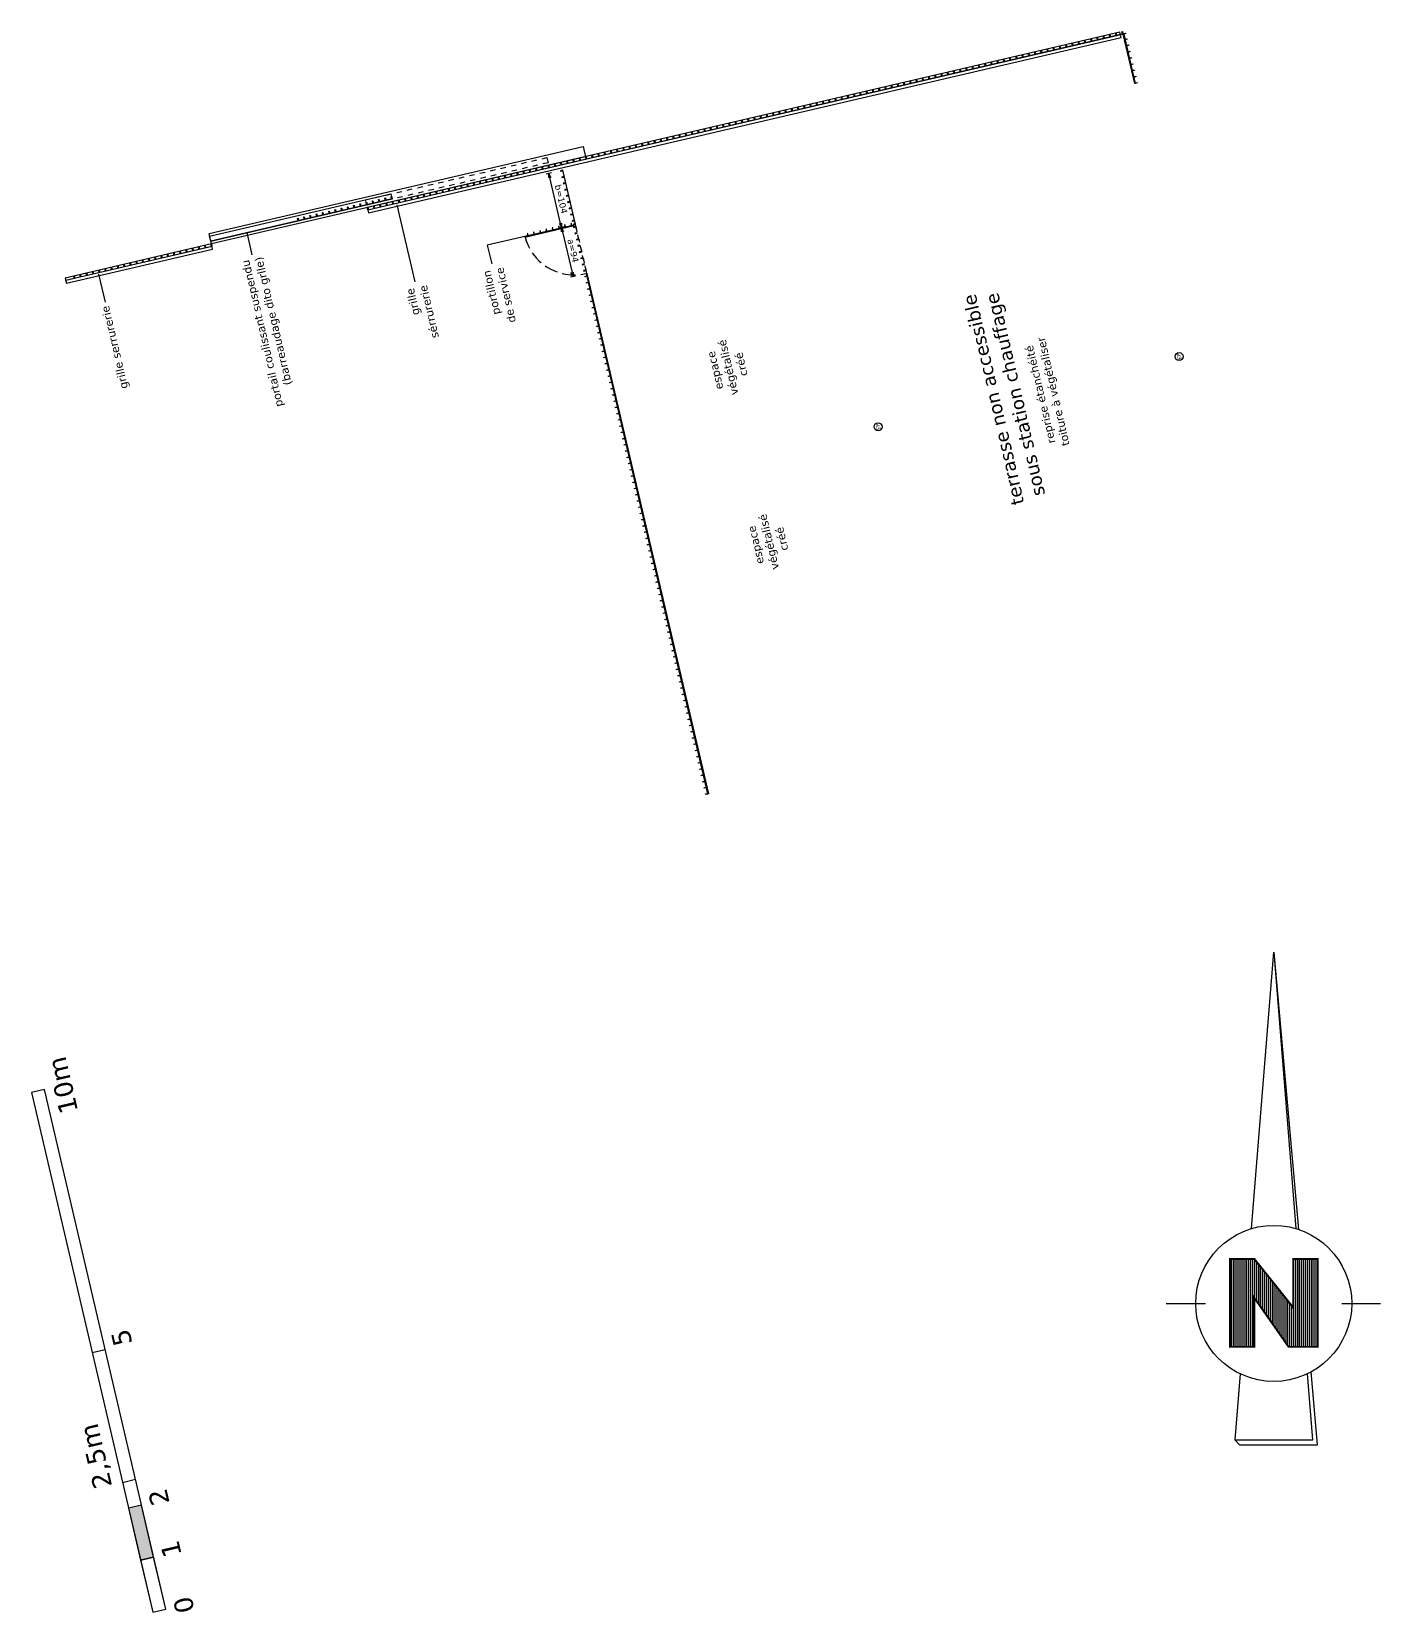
# Model space of a CAD drawing. Header units: metres. Extents: x 595957 to 596103, y 139647 to 139785.
# Drawn here: x 596038.2 to 596063.48, y 139755.85 to 139785.47 of the extents above; entities that cross this region are included whole.
import ezdxf

# ---------------------------------------------------------------- set-up
doc = ezdxf.new("R2010")
doc.units = ezdxf.units.M
doc.header["$MEASUREMENT"] = 0
doc.header["$PDMODE"] = 3
doc.header["$PDSIZE"] = 0.1
doc.linetypes.add('01', pattern=[0.15, 0.1, -0.05])
doc.linetypes.add('03', pattern=[0.7, 0.5, -0.2])
for name, color, linetype in [('01-MEN-VU-0.13', 163, 'Continuous'), ('01-SANITAIRE-0.15', 44, 'Continuous'), ('06-COT-50&100-0.20', 2, 'Continuous'), ('06-SYMB-DIVERS-0.20', 20, 'Continuous'), ('06-TXT-DETAILS-DIVERS-02.20', 2, 'Continuous'), ('06-TXT-DIVERS-0.20', 70, 'Continuous'), ('08-VU-0.08', 56, 'Continuous')]:
    doc.layers.add(name, color=color, linetype=linetype)
doc.styles.add('COT', font='verdana.ttf')
doc.styles.add('locaux 100', font='verdana.ttf', dxfattribs={"height": 0.22})
doc.styles.add('locaux 20', font='verdana.ttf', dxfattribs={"height": 0.07})
doc.styles.add('locaux 200', font='verdana.ttf', dxfattribs={"height": 0.35})
doc.dimstyles.new('COT50', dxfattribs={"dimtxt": 0.12, "dimasz": 0.08, "dimexe": 0.05, "dimexo": 0, "dimgap": 0.05, "dimtad": 1, "dimdec": 0, "dimlfac": 100, "dimzin": 0, "dimdsep": 46, "dimtxsty": 'COT', "dimblk": 'OPEN30', "dimcen": 0.04, "dimdle": 0.05, "dimclrd": 256, "dimclre": 256, "dimclrt": 6, "dimadec": 0, "dimazin": 0, "dimtm": 1e-09, "dimtfac": 1, "dimtdec": 0, "dimtmove": 1, "dimatfit": 0, "dimldrblk": 'OPEN30', "dimfxl": 0.05, "dimfxlon": 1, "dimtolj": 1, "dimtzin": 0, "dimlwd": -1, "dimlwe": -1, "dimarcsym": 0})

# ---------------------------------------------------------------- blocks, each defined once
blk = doc.blocks.new('Nord1')
at = {"color": 0, "linetype": 'Continuous'}
for p, q in [((0, 0), (0.1543, -1.731)), ((-0.6728, -2.1941), (-0.4265, -2.1933)), ((0.4265, -2.1933), (0.6665, -2.1941)), ((0.2742, -3.0767), (0.2336, -2.6211)), ((-0.2437, -3.0463), (-0.2132, -3.0767)), ((-0.2132, -3.0767), (0.2742, -3.0767))]:
    blk.add_line(p, q, dxfattribs=at)
for points in [[(-0.138, -1.7258), (0, 0), (0.1381, -1.7259)], [(-0.2665, -1.9164), (-0.2665, -2.4647)], [(-0.2543, -1.9164), (-0.2543, -2.4647)], [(-0.2421, -1.9164), (-0.2421, -2.4647)], [(-0.2299, -1.9164), (-0.2299, -2.4647)], [(-0.2177, -1.9164), (-0.2177, -2.4647)], [(-0.2056, -1.9164), (-0.2056, -2.4647)], [(-0.1934, -1.9164), (-0.1934, -2.4647)], [(-0.1812, -1.9164), (-0.1812, -2.4647)], [(-0.169, -1.9164), (-0.169, -2.4647)], [(-0.1568, -1.9164), (-0.1568, -2.4647)], [(-0.1446, -1.9164), (-0.1446, -2.4647)], [(-0.1325, -1.9164), (-0.1325, -2.4647)], [(-0.1203, -1.9164), (-0.1203, -2.1601)], [(-0.1081, -1.9316), (-0.1081, -2.1775)], [(-0.0959, -1.9469), (-0.0959, -2.1949)], [(-0.0837, -1.9621), (-0.0837, -2.2123)], [(0.1356, -1.9164), (0.1356, -2.4647)], [(0.1478, -1.9164), (0.1478, -2.4647)], [(0.16, -1.9164), (0.16, -2.4647)], [(0.1722, -1.9164), (0.1722, -2.4647)], [(0.1844, -1.9164), (0.1844, -2.4647)], [(0.1965, -1.9164), (0.1965, -2.4647)], [(0.2087, -1.9164), (0.2087, -2.4647)], [(0.2209, -1.9164), (0.2209, -2.4647)], [(0.2331, -1.9164), (0.2331, -2.4647)], [(0.2453, -1.9164), (0.2453, -2.4647)], [(0.2575, -1.9164), (0.2575, -2.4647)], [(0.2697, -1.9164), (0.2697, -2.4647)], [(-0.0715, -1.9773), (-0.0715, -2.2297)], [(-0.0593, -1.9926), (-0.0593, -2.2471)], [(-0.0472, -2.0078), (-0.0472, -2.2637)], [(-0.035, -2.023), (-0.035, -2.282)], [(-0.0228, -2.0383), (-0.0228, -2.3002)], [(-0.0106, -2.0535), (-0.0106, -2.3168)], [(0.0016, -2.0687), (0.0016, -2.3342)], [(-0.1203, -2.1601), (-0.1203, -2.4647)], [(0.0138, -2.084), (0.0138, -2.3516)], [(0.026, -2.0992), (0.026, -2.369)], [(0.0381, -2.1144), (0.0381, -2.3864)], [(0.0503, -2.1296), (0.0503, -2.4038)], [(0.0625, -2.1449), (0.0625, -2.4212)], [(0.0747, -2.1601), (0.0747, -2.4386)], [(0.0869, -2.1753), (0.0869, -2.456)], [(0.0991, -2.1906), (0.0991, -2.4647)], [(0.1112, -2.2058), (0.1112, -2.4647)], [(0.1234, -2.221), (0.1234, -2.4647)], [(-0.2106, -2.6329), (-0.2437, -3.0463), (0.2437, -3.0463), (0.2109, -2.6328)]]:
    blk.add_lwpolyline(points, dxfattribs=at)
at = {"color": 0, "linetype": 'Continuous', "const_width": 0.0122}
blk.add_lwpolyline([(-0.1203, -2.4647), (-0.1203, -2.1601), (0.093, -2.4647), (0.2757, -2.4647), (0.2757, -1.9164), (0.1234, -1.9164), (0.1234, -2.221), (-0.1203, -1.9164), (-0.2726, -1.9164), (-0.2726, -2.4647), (-0.1203, -2.4647)], close=True, dxfattribs=at)
at = {"color": 0, "linetype": 'Continuous'}
blk.add_circle((0, -2.1933), 0.4874, dxfattribs=at)
blk = doc.blocks.new('A$C0180712C')
at = {"layer": '08-VU-0.08'}
for points in [[(0, 0), (0, -0.01), (-0.04, -0.01), (-0.04, 0)], [(0, -0.12), (0, -0.13), (-0.04, -0.13), (-0.04, -0.12)], [(0, -0.24), (0, -0.25), (-0.04, -0.25), (-0.04, -0.24)], [(0, -0.36), (0, -0.37), (-0.04, -0.37), (-0.04, -0.36)], [(0, -0.48), (0, -0.49), (-0.04, -0.49), (-0.04, -0.48)], [(0, -0.6), (0, -0.61), (-0.04, -0.61), (-0.04, -0.6)], [(0, -0.72), (0, -0.73), (-0.04, -0.73), (-0.04, -0.72)], [(0, -0.84), (0, -0.85), (-0.04, -0.85), (-0.04, -0.84)], [(0, -0.96), (0, -0.97), (-0.04, -0.97), (-0.04, -0.96)], [(0, -1.08), (0, -1.09), (-0.04, -1.09), (-0.04, -1.08)], [(0, -1.2), (0, -1.21), (-0.04, -1.21), (-0.04, -1.2)], [(0, -1.32), (0, -1.33), (-0.04, -1.33), (-0.04, -1.32)], [(0, -1.44), (0, -1.45), (-0.04, -1.45), (-0.04, -1.44)], [(0, -1.56), (0, -1.57), (-0.04, -1.57), (-0.04, -1.56)], [(0, -1.68), (0, -1.69), (-0.04, -1.69), (-0.04, -1.68)], [(0, -1.8), (0, -1.81), (-0.04, -1.81), (-0.04, -1.8)], [(0, -1.92), (0, -1.93), (-0.04, -1.93), (-0.04, -1.92)], [(0, -2.04), (0, -2.05), (-0.04, -2.05), (-0.04, -2.04)], [(0, -2.16), (0, -2.17), (-0.04, -2.17), (-0.04, -2.16)], [(0, -2.28), (0, -2.29), (-0.04, -2.29), (-0.04, -2.28)], [(0, -2.4), (0, -2.41), (-0.04, -2.41), (-0.04, -2.4)], [(0, -2.52), (0, -2.53), (-0.04, -2.53), (-0.04, -2.52)], [(0, -2.64), (0, -2.65), (-0.04, -2.65), (-0.04, -2.64)], [(0, -2.76), (0, -2.77), (-0.04, -2.77), (-0.04, -2.76)], [(0, -2.88), (0, -2.89), (-0.04, -2.89), (-0.04, -2.88)], [(0, -3), (0, -3.01), (-0.04, -3.01), (-0.04, -3)], [(0, -3.12), (0, -3.13), (-0.04, -3.13), (-0.04, -3.12)], [(0, -3.24), (0, -3.25), (-0.04, -3.25), (-0.04, -3.24)], [(0, -3.36), (0, -3.37), (-0.04, -3.37), (-0.04, -3.36)], [(0, -3.48), (0, -3.49), (-0.04, -3.49), (-0.04, -3.48)], [(0, -3.6), (0, -3.61), (-0.04, -3.61), (-0.04, -3.6)], [(0, -3.72), (0, -3.73), (-0.04, -3.73), (-0.04, -3.72)], [(0, -3.84), (0, -3.85), (-0.04, -3.85), (-0.04, -3.84)], [(0, -3.96), (0, -3.97), (-0.04, -3.97), (-0.04, -3.96)], [(0, -4.08), (0, -4.09), (-0.04, -4.09), (-0.04, -4.08)], [(0, -4.2), (0, -4.21), (-0.04, -4.21), (-0.04, -4.2)], [(0, -4.32), (0, -4.33), (-0.04, -4.33), (-0.04, -4.32)], [(0, -4.44), (0, -4.45), (-0.04, -4.45), (-0.04, -4.44)], [(0, -4.56), (0, -4.57), (-0.04, -4.57), (-0.04, -4.56)], [(0, -4.68), (0, -4.69), (-0.04, -4.69), (-0.04, -4.68)], [(0, -4.8), (0, -4.81), (-0.04, -4.81), (-0.04, -4.8)], [(0, -4.92), (0, -4.93), (-0.04, -4.93), (-0.04, -4.92)], [(0, -5.04), (0, -5.05), (-0.04, -5.05), (-0.04, -5.04)], [(0, -5.16), (0, -5.17), (-0.04, -5.17), (-0.04, -5.16)], [(0, -5.28), (0, -5.29), (-0.04, -5.29), (-0.04, -5.28)], [(0, -5.4), (0, -5.41), (-0.04, -5.41), (-0.04, -5.4)], [(0, -5.52), (0, -5.53), (-0.04, -5.53), (-0.04, -5.52)], [(0, -5.64), (0, -5.65), (-0.04, -5.65), (-0.04, -5.64)], [(0, -5.76), (0, -5.77), (-0.04, -5.77), (-0.04, -5.76)], [(0, -5.88), (0, -5.89), (-0.04, -5.89), (-0.04, -5.88)], [(0, -6), (0, -6.01), (-0.04, -6.01), (-0.04, -6)], [(0, -6.12), (0, -6.13), (-0.04, -6.13), (-0.04, -6.12)], [(0, -6.24), (0, -6.25), (-0.04, -6.25), (-0.04, -6.24)], [(0, -6.36), (0, -6.37), (-0.04, -6.37), (-0.04, -6.36)], [(0, -6.48), (0, -6.49), (-0.04, -6.49), (-0.04, -6.48)], [(0, -6.6), (0, -6.61), (-0.04, -6.61), (-0.04, -6.6)], [(0, -6.72), (0, -6.73), (-0.04, -6.73), (-0.04, -6.72)], [(0, -6.84), (0, -6.85), (-0.04, -6.85), (-0.04, -6.84)], [(0, -6.96), (0, -6.97), (-0.04, -6.97), (-0.04, -6.96)], [(0, -7.08), (0, -7.09), (-0.04, -7.09), (-0.04, -7.08)], [(0, -7.2), (0, -7.21), (-0.04, -7.21), (-0.04, -7.2)], [(0, -7.32), (0, -7.33), (-0.04, -7.33), (-0.04, -7.32)], [(0, -7.44), (0, -7.45), (-0.04, -7.45), (-0.04, -7.44)], [(0, -7.56), (0, -7.57), (-0.04, -7.57), (-0.04, -7.56)], [(0, -7.68), (0, -7.69), (-0.04, -7.69), (-0.04, -7.68)], [(0, -7.8), (0, -7.81), (-0.04, -7.81), (-0.04, -7.8)], [(0, -7.92), (0, -7.93), (-0.04, -7.93), (-0.04, -7.92)], [(0, -8.04), (0, -8.05), (-0.04, -8.05), (-0.04, -8.04)], [(0, -8.16), (0, -8.17), (-0.04, -8.17), (-0.04, -8.16)], [(0, -8.28), (0, -8.29), (-0.04, -8.29), (-0.04, -8.28)], [(0, -8.4), (0, -8.41), (-0.04, -8.41), (-0.04, -8.4)], [(0, -8.52), (0, -8.53), (-0.04, -8.53), (-0.04, -8.52)], [(0, -8.64), (0, -8.65), (-0.04, -8.65), (-0.04, -8.64)], [(0, -8.76), (0, -8.77), (-0.04, -8.77), (-0.04, -8.76)], [(0, -8.88), (0, -8.89), (-0.04, -8.89), (-0.04, -8.88)], [(0, -9), (0, -9.01), (-0.04, -9.01), (-0.04, -9)], [(0, -9.12), (0, -9.13), (-0.04, -9.13), (-0.04, -9.12)], [(0, -9.24), (0, -9.25), (-0.04, -9.25), (-0.04, -9.24)], [(0, -9.36), (0, -9.37), (-0.04, -9.37), (-0.04, -9.36)], [(0, -9.48), (0, -9.49), (-0.04, -9.49), (-0.04, -9.48)], [(0, -9.6), (0, -9.61), (-0.04, -9.61), (-0.04, -9.6)], [(0, -9.72), (0, -9.73), (-0.04, -9.73), (-0.04, -9.72)], [(0, -9.84), (0, -9.85), (-0.04, -9.85), (-0.04, -9.84)], [(0, -9.96), (0, -9.97), (-0.04, -9.97), (-0.04, -9.96)]]:
    blk.add_lwpolyline(points, close=True, dxfattribs=at)
blk = doc.blocks.new('A$C3B5A62D3')
for points in [[(-0.028, 0.022), (-0.028, 0.967), (-0.038, 0.967), (-0.038, 0.022)], [(-0.028, 0.912), (-0.028, 0.902), (0.013, 0.902), (0.013, 0.912)], [(-0.028, 0.792), (-0.028, 0.782), (0.013, 0.782), (0.013, 0.792)], [(-0.028, 0.672), (-0.028, 0.662), (0.013, 0.662), (0.013, 0.672)], [(-0.028, 0.552), (-0.028, 0.542), (0.013, 0.542), (0.013, 0.552)], [(-0.028, 0.432), (-0.028, 0.422), (0.013, 0.422), (0.013, 0.432)], [(-0.028, 0.312), (-0.028, 0.302), (0.013, 0.302), (0.013, 0.312)], [(-0.028, 0.192), (-0.028, 0.182), (0.013, 0.182), (0.013, 0.192)], [(-0.028, 0.072), (-0.028, 0.062), (0.013, 0.062), (0.013, 0.072)]]:
    blk.add_lwpolyline(points, close=True)
at = {"linetype": '01', "ltscale": 0.25}
for points in [[(-0.02, 0), (-0.965, 0), (-0.965, -0.01), (-0.02, -0.01)], [(-0.91, 0), (-0.9, 0), (-0.9, 0.04), (-0.91, 0.04)], [(-0.79, 0), (-0.78, 0), (-0.78, 0.04), (-0.79, 0.04)], [(-0.67, 0), (-0.66, 0), (-0.66, 0.04), (-0.67, 0.04)], [(-0.55, 0), (-0.54, 0), (-0.54, 0.04), (-0.55, 0.04)], [(-0.43, 0), (-0.42, 0), (-0.42, 0.04), (-0.43, 0.04)], [(-0.31, 0), (-0.3, 0), (-0.3, 0.04), (-0.31, 0.04)], [(-0.19, 0), (-0.18, 0), (-0.18, 0.04), (-0.19, 0.04)], [(-0.07, 0), (-0.06, 0), (-0.06, 0.04), (-0.07, 0.04)]]:
    blk.add_lwpolyline(points, close=True, dxfattribs=at)
blk.add_circle((-0.012, 0.015), 0.005)
at = {"linetype": '03', "ltscale": 0.5}
blk.add_arc((-0.012, 0.015), 0.952, 90, 180, dxfattribs=at)
blk = doc.blocks.new('_Open30')
at = {"color": 0, "linetype": 'ByBlock', "lineweight": -2}
for p, q in [((-1, 0.27), (0, 0)), ((0, 0), (-1, -0.27)), ((0, 0), (-1, 0))]:
    blk.add_line(p, q, dxfattribs=at)
blk = doc.blocks.new('*D171')
at = {"layer": '06-COT-50&100-0.20', "transparency": 16777216}
for p, q in [((596048.178, 139781.815), (596048.081, 139781.792)), ((596048.147, 139781.726), (596048.326, 139780.961)), ((596048.392, 139780.895), (596048.295, 139780.872))]:
    blk.add_line(p, q, dxfattribs=at)
at = {"layer": 'Defpoints', "color": 0, "transparency": 16777216}
for p in [(596048.392, 139781.865), (596048.344, 139780.883), (596048.607, 139780.945)]:
    blk.add_point(p, dxfattribs=at)
at = {"layer": '06-COT-50&100-0.20', "transparency": 16777216, "xscale": 0.08, "yscale": 0.08, "zscale": 0.08}
for p, rotation in [((596048.129, 139781.804), 103.1212703798635), ((596048.344, 139780.883), 283.1212703798636)]:
    blk.add_blockref('_Open30', p, dxfattribs=dict(at, rotation=rotation))
at = {"layer": '06-COT-50&100-0.20', "color": 6, "transparency": 16777216, "insert": (596048.346, 139781.369), "char_height": 0.12, "attachment_point": 5, "rotation": 283.1213, "style": 'COT'}
blk.add_mtext('\\A1;a=94', dxfattribs=at)
blk = doc.blocks.new('*D170')
at = {"layer": '06-COT-50&100-0.20', "transparency": 16777216}
for p, q in [((596047.942, 139782.828), (596047.844, 139782.805)), ((596048.111, 139781.882), (596047.911, 139782.739)), ((596048.178, 139781.815), (596048.081, 139781.792))]:
    blk.add_line(p, q, dxfattribs=at)
at = {"layer": 'Defpoints', "color": 0, "transparency": 16777216}
for p in [(596047.893, 139782.816), (596048.108, 139782.866), (596048.392, 139781.865)]:
    blk.add_point(p, dxfattribs=at)
at = {"layer": '06-COT-50&100-0.20', "transparency": 16777216, "xscale": 0.08, "yscale": 0.08, "zscale": 0.08}
for p, rotation in [((596047.893, 139782.816), 103.1212703798635), ((596048.129, 139781.804), 283.1212703798636)]:
    blk.add_blockref('_Open30', p, dxfattribs=dict(at, rotation=rotation))
at = {"layer": '06-COT-50&100-0.20', "color": 6, "transparency": 16777216, "insert": (596048.122, 139782.336), "char_height": 0.12, "attachment_point": 5, "rotation": 283.1213, "style": 'COT'}
blk.add_mtext('\\A1;b=104', dxfattribs=at)

msp = doc.modelspace()

# ---------------------------------------------------------------- hatches: boundary and pattern name
at = {"layer": '06-TXT-DIVERS-0.20'}
h = msp.add_hatch(color=256, dxfattribs=at)
h.dxf.hatch_style = 1
h.paths.add_polyline_path([(596040.485, 139756.886), (596040.258, 139757.86), (596040.014, 139757.803), (596040.241, 139756.829)])

# ---------------------------------------------------------------- linework, layer by layer
at = {"layer": '01-MEN-VU-0.13'}
for points in [[(596044.512, 139782.079), (596058.618, 139785.367), (596058.595, 139785.464), (596044.49, 139782.176)], [(596058.665, 139785.429), (596044.501, 139782.127), (596044.499, 139782.137), (596058.663, 139785.439)], [(596057.696, 139785.255), (596057.706, 139785.257), (596057.715, 139785.218), (596057.705, 139785.216)], [(596057.813, 139785.282), (596057.823, 139785.284), (596057.832, 139785.245), (596057.822, 139785.243)], [(596057.93, 139785.309), (596057.94, 139785.311), (596057.949, 139785.272), (596057.939, 139785.27)], [(596058.047, 139785.336), (596058.057, 139785.339), (596058.066, 139785.3), (596058.056, 139785.297)], [(596058.164, 139785.364), (596058.174, 139785.366), (596058.183, 139785.327), (596058.173, 139785.325)], [(596058.281, 139785.391), (596058.29, 139785.393), (596058.299, 139785.354), (596058.29, 139785.352)], [(596058.398, 139785.418), (596058.407, 139785.42), (596058.416, 139785.381), (596058.407, 139785.379)], [(596058.514, 139785.445), (596058.524, 139785.448), (596058.533, 139785.409), (596058.523, 139785.406)], [(596058.631, 139785.472), (596058.641, 139785.475), (596058.65, 139785.436), (596058.64, 139785.434)], [(596058.655, 139785.427), (596058.665, 139785.429), (596058.881, 139784.504), (596058.871, 139784.502)], [(596058.702, 139785.448), (596058.704, 139785.438), (596058.665, 139785.429), (596058.663, 139785.439)], [(596058.727, 139785.341), (596058.729, 139785.331), (596058.69, 139785.322), (596058.688, 139785.332)], [(596056.411, 139784.955), (596056.42, 139784.957), (596056.43, 139784.918), (596056.42, 139784.916)], [(596056.528, 139784.982), (596056.537, 139784.984), (596056.546, 139784.945), (596056.537, 139784.943)], [(596056.645, 139785.009), (596056.654, 139785.012), (596056.663, 139784.973), (596056.654, 139784.97)], [(596056.761, 139785.037), (596056.771, 139785.039), (596056.78, 139785), (596056.77, 139784.998)], [(596056.878, 139785.064), (596056.888, 139785.066), (596056.897, 139785.027), (596056.887, 139785.025)], [(596056.995, 139785.091), (596057.005, 139785.093), (596057.014, 139785.054), (596057.004, 139785.052)], [(596057.112, 139785.118), (596057.122, 139785.121), (596057.131, 139785.082), (596057.121, 139785.079)], [(596057.229, 139785.146), (596057.239, 139785.148), (596057.248, 139785.109), (596057.238, 139785.107)], [(596057.346, 139785.173), (596057.355, 139785.175), (596057.365, 139785.136), (596057.355, 139785.134)], [(596057.463, 139785.2), (596057.472, 139785.202), (596057.481, 139785.163), (596057.472, 139785.161)], [(596057.579, 139785.227), (596057.589, 139785.23), (596057.598, 139785.191), (596057.589, 139785.188)], [(596058.754, 139785.224), (596058.756, 139785.214), (596058.717, 139785.205), (596058.715, 139785.215)], [(596058.781, 139785.107), (596058.783, 139785.097), (596058.744, 139785.088), (596058.742, 139785.098)], [(596058.808, 139784.99), (596058.811, 139784.98), (596058.772, 139784.971), (596058.769, 139784.981)], [(596055.125, 139784.655), (596055.135, 139784.657), (596055.144, 139784.619), (596055.134, 139784.616)], [(596055.242, 139784.682), (596055.252, 139784.685), (596055.261, 139784.646), (596055.251, 139784.644)], [(596055.359, 139784.71), (596055.369, 139784.712), (596055.378, 139784.673), (596055.368, 139784.671)], [(596055.476, 139784.737), (596055.486, 139784.739), (596055.495, 139784.7), (596055.485, 139784.698)], [(596055.593, 139784.764), (596055.602, 139784.766), (596055.611, 139784.727), (596055.602, 139784.725)], [(596055.709, 139784.791), (596055.719, 139784.794), (596055.728, 139784.755), (596055.719, 139784.752)], [(596055.826, 139784.819), (596055.836, 139784.821), (596055.845, 139784.782), (596055.835, 139784.78)], [(596055.943, 139784.846), (596055.953, 139784.848), (596055.962, 139784.809), (596055.952, 139784.807)], [(596056.06, 139784.873), (596056.07, 139784.875), (596056.079, 139784.836), (596056.069, 139784.834)], [(596056.177, 139784.9), (596056.187, 139784.903), (596056.196, 139784.864), (596056.186, 139784.861)], [(596056.294, 139784.928), (596056.304, 139784.93), (596056.313, 139784.891), (596056.303, 139784.889)], [(596058.836, 139784.873), (596058.838, 139784.864), (596058.799, 139784.854), (596058.797, 139784.864)], [(596058.863, 139784.756), (596058.865, 139784.747), (596058.826, 139784.738), (596058.824, 139784.747)], [(596053.956, 139784.383), (596053.966, 139784.385), (596053.975, 139784.346), (596053.966, 139784.344)], [(596054.073, 139784.41), (596054.083, 139784.412), (596054.092, 139784.373), (596054.082, 139784.371)], [(596054.19, 139784.437), (596054.2, 139784.44), (596054.209, 139784.401), (596054.199, 139784.398)], [(596054.307, 139784.465), (596054.317, 139784.467), (596054.326, 139784.428), (596054.316, 139784.426)], [(596054.424, 139784.492), (596054.434, 139784.494), (596054.443, 139784.455), (596054.433, 139784.453)], [(596054.541, 139784.519), (596054.551, 139784.521), (596054.56, 139784.482), (596054.55, 139784.48)], [(596054.658, 139784.546), (596054.667, 139784.549), (596054.677, 139784.51), (596054.667, 139784.507)], [(596054.775, 139784.573), (596054.784, 139784.576), (596054.793, 139784.537), (596054.784, 139784.535)], [(596054.891, 139784.601), (596054.901, 139784.603), (596054.91, 139784.564), (596054.901, 139784.562)], [(596055.008, 139784.628), (596055.018, 139784.63), (596055.027, 139784.591), (596055.017, 139784.589)], [(596058.89, 139784.64), (596058.892, 139784.63), (596058.853, 139784.621), (596058.851, 139784.63)], [(596058.917, 139784.523), (596058.92, 139784.513), (596058.881, 139784.504), (596058.878, 139784.514)], [(596052.671, 139784.083), (596052.681, 139784.085), (596052.69, 139784.046), (596052.68, 139784.044)], [(596052.788, 139784.11), (596052.797, 139784.113), (596052.807, 139784.074), (596052.797, 139784.071)], [(596052.905, 139784.138), (596052.914, 139784.14), (596052.923, 139784.101), (596052.914, 139784.099)], [(596053.021, 139784.165), (596053.031, 139784.167), (596053.04, 139784.128), (596053.031, 139784.126)], [(596053.138, 139784.192), (596053.148, 139784.194), (596053.157, 139784.155), (596053.147, 139784.153)], [(596053.255, 139784.219), (596053.265, 139784.222), (596053.274, 139784.183), (596053.264, 139784.18)], [(596053.372, 139784.247), (596053.382, 139784.249), (596053.391, 139784.21), (596053.381, 139784.208)], [(596053.489, 139784.274), (596053.499, 139784.276), (596053.508, 139784.237), (596053.498, 139784.235)], [(596053.606, 139784.301), (596053.616, 139784.303), (596053.625, 139784.264), (596053.615, 139784.262)], [(596053.723, 139784.328), (596053.732, 139784.331), (596053.742, 139784.292), (596053.732, 139784.289)], [(596053.84, 139784.356), (596053.849, 139784.358), (596053.858, 139784.319), (596053.849, 139784.317)], [(596051.385, 139783.783), (596051.395, 139783.786), (596051.404, 139783.747), (596051.394, 139783.745)], [(596051.502, 139783.811), (596051.512, 139783.813), (596051.521, 139783.774), (596051.511, 139783.772)], [(596051.619, 139783.838), (596051.629, 139783.84), (596051.638, 139783.801), (596051.628, 139783.799)], [(596051.736, 139783.865), (596051.746, 139783.867), (596051.755, 139783.829), (596051.745, 139783.826)], [(596051.853, 139783.892), (596051.863, 139783.895), (596051.872, 139783.856), (596051.862, 139783.853)], [(596051.97, 139783.92), (596051.979, 139783.922), (596051.988, 139783.883), (596051.979, 139783.881)], [(596052.087, 139783.947), (596052.096, 139783.949), (596052.105, 139783.91), (596052.096, 139783.908)], [(596052.203, 139783.974), (596052.213, 139783.976), (596052.222, 139783.937), (596052.212, 139783.935)], [(596052.32, 139784.001), (596052.33, 139784.004), (596052.339, 139783.965), (596052.329, 139783.962)], [(596052.437, 139784.029), (596052.447, 139784.031), (596052.456, 139783.992), (596052.446, 139783.99)], [(596052.554, 139784.056), (596052.564, 139784.058), (596052.573, 139784.019), (596052.563, 139784.017)], [(596050.1, 139783.484), (596050.109, 139783.486), (596050.119, 139783.447), (596050.109, 139783.445)], [(596050.217, 139783.511), (596050.226, 139783.513), (596050.235, 139783.474), (596050.226, 139783.472)], [(596050.333, 139783.538), (596050.343, 139783.541), (596050.352, 139783.502), (596050.343, 139783.499)], [(596050.45, 139783.566), (596050.46, 139783.568), (596050.469, 139783.529), (596050.459, 139783.527)], [(596050.567, 139783.593), (596050.577, 139783.595), (596050.586, 139783.556), (596050.576, 139783.554)], [(596050.684, 139783.62), (596050.694, 139783.622), (596050.703, 139783.583), (596050.693, 139783.581)], [(596050.801, 139783.647), (596050.811, 139783.65), (596050.82, 139783.611), (596050.81, 139783.608)], [(596050.918, 139783.674), (596050.928, 139783.677), (596050.937, 139783.638), (596050.927, 139783.636)], [(596051.035, 139783.702), (596051.044, 139783.704), (596051.054, 139783.665), (596051.044, 139783.663)], [(596051.152, 139783.729), (596051.161, 139783.731), (596051.17, 139783.692), (596051.161, 139783.69)], [(596051.268, 139783.756), (596051.278, 139783.758), (596051.287, 139783.72), (596051.278, 139783.717)], [(596048.814, 139783.184), (596048.824, 139783.186), (596048.833, 139783.147), (596048.823, 139783.145)], [(596048.931, 139783.211), (596048.941, 139783.214), (596048.95, 139783.175), (596048.94, 139783.172)], [(596049.048, 139783.239), (596049.058, 139783.241), (596049.067, 139783.202), (596049.057, 139783.2)], [(596049.165, 139783.266), (596049.175, 139783.268), (596049.184, 139783.229), (596049.174, 139783.227)], [(596049.282, 139783.293), (596049.291, 139783.295), (596049.3, 139783.256), (596049.291, 139783.254)], [(596049.399, 139783.32), (596049.408, 139783.323), (596049.417, 139783.284), (596049.408, 139783.281)], [(596049.515, 139783.348), (596049.525, 139783.35), (596049.534, 139783.311), (596049.524, 139783.309)], [(596049.632, 139783.375), (596049.642, 139783.377), (596049.651, 139783.338), (596049.641, 139783.336)], [(596049.749, 139783.402), (596049.759, 139783.404), (596049.768, 139783.365), (596049.758, 139783.363)], [(596049.866, 139783.429), (596049.876, 139783.432), (596049.885, 139783.393), (596049.875, 139783.39)], [(596049.983, 139783.457), (596049.993, 139783.459), (596050.002, 139783.42), (596049.992, 139783.418)], [(596047.529, 139782.884), (596047.538, 139782.887), (596047.547, 139782.848), (596047.538, 139782.846)], [(596047.646, 139782.912), (596047.655, 139782.914), (596047.664, 139782.875), (596047.655, 139782.873)], [(596047.762, 139782.939), (596047.772, 139782.941), (596047.781, 139782.902), (596047.771, 139782.9)], [(596047.879, 139782.966), (596047.889, 139782.968), (596047.898, 139782.93), (596047.888, 139782.927)], [(596047.996, 139782.993), (596048.006, 139782.996), (596048.015, 139782.957), (596048.005, 139782.954)], [(596048.113, 139783.021), (596048.123, 139783.023), (596048.132, 139782.984), (596048.122, 139782.982)], [(596048.23, 139783.048), (596048.24, 139783.05), (596048.249, 139783.011), (596048.239, 139783.009)], [(596048.347, 139783.075), (596048.356, 139783.077), (596048.366, 139783.038), (596048.356, 139783.036)], [(596048.464, 139783.102), (596048.473, 139783.105), (596048.482, 139783.066), (596048.473, 139783.063)], [(596048.58, 139783.13), (596048.59, 139783.132), (596048.599, 139783.093), (596048.59, 139783.091)], [(596048.697, 139783.157), (596048.707, 139783.159), (596048.716, 139783.12), (596048.706, 139783.118)], [(596046.243, 139782.585), (596046.253, 139782.587), (596046.262, 139782.548), (596046.252, 139782.546)], [(596046.36, 139782.612), (596046.37, 139782.614), (596046.379, 139782.575), (596046.369, 139782.573)], [(596046.477, 139782.639), (596046.486, 139782.642), (596046.496, 139782.603), (596046.486, 139782.6)], [(596046.594, 139782.667), (596046.603, 139782.669), (596046.612, 139782.63), (596046.603, 139782.628)], [(596046.71, 139782.694), (596046.72, 139782.696), (596046.729, 139782.657), (596046.72, 139782.655)], [(596046.827, 139782.721), (596046.837, 139782.723), (596046.846, 139782.684), (596046.836, 139782.682)], [(596046.944, 139782.748), (596046.954, 139782.751), (596046.963, 139782.712), (596046.953, 139782.709)], [(596047.061, 139782.775), (596047.071, 139782.778), (596047.08, 139782.739), (596047.07, 139782.737)], [(596047.178, 139782.803), (596047.188, 139782.805), (596047.197, 139782.766), (596047.187, 139782.764)], [(596047.295, 139782.83), (596047.305, 139782.832), (596047.314, 139782.793), (596047.304, 139782.791)], [(596047.412, 139782.857), (596047.421, 139782.859), (596047.43, 139782.821), (596047.421, 139782.818)], [(596048.108, 139782.866), (596048.11, 139782.857), (596048.149, 139782.866), (596048.147, 139782.876)], [(596048.135, 139782.75), (596048.137, 139782.74), (596048.176, 139782.749), (596048.174, 139782.759)], [(596048.383, 139781.863), (596048.392, 139781.865), (596048.156, 139782.878), (596048.147, 139782.876)], [(596048.162, 139782.633), (596048.164, 139782.623), (596048.203, 139782.632), (596048.201, 139782.642)], [(596041.534, 139781.641), (596044.933, 139782.433), (596044.956, 139782.336), (596041.557, 139781.544)], [(596044.956, 139782.336), (596041.557, 139781.544), (596041.555, 139781.554), (596044.954, 139782.346)], [(596044.584, 139782.301), (596044.594, 139782.303), (596044.603, 139782.264), (596044.593, 139782.262)], [(596044.701, 139782.328), (596044.711, 139782.33), (596044.72, 139782.291), (596044.71, 139782.289)], [(596044.818, 139782.355), (596044.828, 139782.358), (596044.837, 139782.319), (596044.827, 139782.316)], [(596044.935, 139782.383), (596044.945, 139782.385), (596044.954, 139782.346), (596044.944, 139782.344)], [(596044.957, 139782.285), (596044.967, 139782.287), (596044.976, 139782.248), (596044.967, 139782.246)], [(596045.074, 139782.312), (596045.084, 139782.315), (596045.093, 139782.276), (596045.083, 139782.273)], [(596045.191, 139782.34), (596045.201, 139782.342), (596045.21, 139782.303), (596045.2, 139782.301)], [(596045.308, 139782.367), (596045.318, 139782.369), (596045.327, 139782.33), (596045.317, 139782.328)], [(596045.425, 139782.394), (596045.435, 139782.396), (596045.444, 139782.357), (596045.434, 139782.355)], [(596045.542, 139782.421), (596045.552, 139782.424), (596045.561, 139782.385), (596045.551, 139782.382)], [(596045.659, 139782.449), (596045.668, 139782.451), (596045.677, 139782.412), (596045.668, 139782.41)], [(596045.776, 139782.476), (596045.785, 139782.478), (596045.794, 139782.439), (596045.785, 139782.437)], [(596045.892, 139782.503), (596045.902, 139782.505), (596045.911, 139782.466), (596045.901, 139782.464)], [(596046.009, 139782.53), (596046.019, 139782.533), (596046.028, 139782.494), (596046.018, 139782.491)], [(596046.126, 139782.558), (596046.136, 139782.56), (596046.145, 139782.521), (596046.135, 139782.519)], [(596048.189, 139782.516), (596048.192, 139782.506), (596048.231, 139782.515), (596048.228, 139782.525)], [(596048.217, 139782.399), (596048.219, 139782.389), (596048.258, 139782.398), (596048.256, 139782.408)], [(596048.244, 139782.282), (596048.246, 139782.272), (596048.285, 139782.281), (596048.283, 139782.291)], [(596043.299, 139782.001), (596043.308, 139782.003), (596043.317, 139781.964), (596043.308, 139781.962)], [(596043.415, 139782.028), (596043.425, 139782.031), (596043.434, 139781.992), (596043.425, 139781.989)], [(596043.532, 139782.056), (596043.542, 139782.058), (596043.551, 139782.019), (596043.541, 139782.017)], [(596043.649, 139782.083), (596043.659, 139782.085), (596043.668, 139782.046), (596043.658, 139782.044)], [(596043.766, 139782.11), (596043.776, 139782.112), (596043.785, 139782.073), (596043.775, 139782.071)], [(596043.883, 139782.137), (596043.893, 139782.14), (596043.902, 139782.101), (596043.892, 139782.098)], [(596044, 139782.165), (596044.01, 139782.167), (596044.019, 139782.128), (596044.009, 139782.126)], [(596044.117, 139782.192), (596044.126, 139782.194), (596044.136, 139782.155), (596044.126, 139782.153)], [(596044.234, 139782.219), (596044.243, 139782.221), (596044.252, 139782.182), (596044.243, 139782.18)], [(596044.35, 139782.246), (596044.36, 139782.249), (596044.369, 139782.21), (596044.36, 139782.207)], [(596044.467, 139782.274), (596044.477, 139782.276), (596044.486, 139782.237), (596044.476, 139782.235)], [(596044.49, 139782.176), (596044.5, 139782.178), (596044.509, 139782.139), (596044.499, 139782.137)], [(596044.607, 139782.203), (596044.617, 139782.206), (596044.626, 139782.167), (596044.616, 139782.164)], [(596044.724, 139782.231), (596044.733, 139782.233), (596044.743, 139782.194), (596044.733, 139782.192)], [(596044.841, 139782.258), (596044.85, 139782.26), (596044.859, 139782.221), (596044.85, 139782.219)], [(596048.271, 139782.165), (596048.273, 139782.156), (596048.312, 139782.165), (596048.31, 139782.174)], [(596048.298, 139782.048), (596048.301, 139782.039), (596048.34, 139782.048), (596048.337, 139782.057)], [(596043.182, 139781.974), (596043.192, 139781.976), (596043.201, 139781.937), (596043.191, 139781.935)], [(596048.326, 139781.932), (596048.328, 139781.922), (596048.367, 139781.931), (596048.365, 139781.941)], [(596041.568, 139781.495), (596038.83, 139780.857), (596038.853, 139780.76), (596041.591, 139781.398)], [(596041.58, 139781.446), (596038.842, 139780.808), (596038.839, 139780.818), (596041.577, 139781.456)], [(596041.208, 139781.411), (596041.218, 139781.413), (596041.227, 139781.374), (596041.217, 139781.372)], [(596041.325, 139781.438), (596041.335, 139781.441), (596041.344, 139781.402), (596041.334, 139781.399)], [(596041.442, 139781.466), (596041.451, 139781.468), (596041.46, 139781.429), (596041.451, 139781.427)], [(596041.559, 139781.493), (596041.568, 139781.495), (596041.577, 139781.456), (596041.568, 139781.454)], [(596039.922, 139781.111), (596039.932, 139781.114), (596039.941, 139781.075), (596039.931, 139781.073)], [(596040.039, 139781.139), (596040.049, 139781.141), (596040.058, 139781.102), (596040.048, 139781.1)], [(596040.156, 139781.166), (596040.166, 139781.168), (596040.175, 139781.129), (596040.165, 139781.127)], [(596040.273, 139781.193), (596040.283, 139781.195), (596040.292, 139781.157), (596040.282, 139781.154)], [(596040.39, 139781.22), (596040.4, 139781.223), (596040.409, 139781.184), (596040.399, 139781.181)], [(596040.507, 139781.248), (596040.516, 139781.25), (596040.526, 139781.211), (596040.516, 139781.209)], [(596040.624, 139781.275), (596040.633, 139781.277), (596040.642, 139781.238), (596040.633, 139781.236)], [(596040.74, 139781.302), (596040.75, 139781.304), (596040.759, 139781.265), (596040.75, 139781.263)], [(596040.857, 139781.329), (596040.867, 139781.332), (596040.876, 139781.293), (596040.866, 139781.29)], [(596040.974, 139781.357), (596040.984, 139781.359), (596040.993, 139781.32), (596040.983, 139781.318)], [(596041.091, 139781.384), (596041.101, 139781.386), (596041.11, 139781.347), (596041.1, 139781.345)], [(596038.987, 139780.894), (596038.997, 139780.896), (596039.006, 139780.857), (596038.997, 139780.855)], [(596039.104, 139780.921), (596039.114, 139780.923), (596039.123, 139780.884), (596039.113, 139780.882)], [(596039.221, 139780.948), (596039.231, 139780.95), (596039.24, 139780.911), (596039.23, 139780.909)], [(596039.338, 139780.975), (596039.348, 139780.978), (596039.357, 139780.939), (596039.347, 139780.936)], [(596039.455, 139781.003), (596039.465, 139781.005), (596039.474, 139780.966), (596039.464, 139780.964)], [(596039.572, 139781.03), (596039.582, 139781.032), (596039.591, 139780.993), (596039.581, 139780.991)], [(596039.689, 139781.057), (596039.698, 139781.059), (596039.707, 139781.02), (596039.698, 139781.018)], [(596039.806, 139781.084), (596039.815, 139781.086), (596039.824, 139781.048), (596039.815, 139781.045)], [(596050.871, 139771.189), (596048.597, 139780.942), (596048.607, 139780.945), (596050.881, 139771.191)]]:
    msp.add_lwpolyline(points, close=True, dxfattribs=at)
at = {"layer": '01-MEN-VU-0.13', "linetype": '01'}
msp.add_lwpolyline([(596044.456, 139782.322), (596047.854, 139783.114), (596047.877, 139783.017), (596044.478, 139782.225)], close=True, dxfattribs=at)
at = {"layer": '01-SANITAIRE-0.15'}
for centre in [(596059.704, 139779.386), (596054.063, 139778.071)]:
    msp.add_circle(centre, 0.075, dxfattribs=at)
at = {"layer": '06-TXT-DETAILS-DIVERS-02.20'}
msp.add_line((596045.387, 139780.789), (596045.051, 139782.231), dxfattribs=at)
for points in [[(596042.229, 139781.711), (596042.326, 139781.293)], [(596047.442, 139781.636), (596046.739, 139781.472), (596046.821, 139781.123)], [(596039.455, 139780.93), (596039.578, 139780.404)]]:
    msp.add_lwpolyline(points, dxfattribs=at)
at = {"layer": '06-TXT-DIVERS-0.20'}
for p, q in [((596039.333, 139760.725), (596039.577, 139760.782)), ((596039.901, 139758.29), (596040.144, 139758.347))]:
    msp.add_line(p, q, dxfattribs=at)
for points in [[(596038.198, 139765.594), (596040.468, 139755.856), (596040.712, 139755.912), (596038.442, 139765.651)], [(596040.485, 139756.886), (596040.258, 139757.86), (596040.014, 139757.803), (596040.241, 139756.829)], [(596040.712, 139755.912), (596040.485, 139756.886), (596040.241, 139756.829), (596040.468, 139755.856)]]:
    msp.add_lwpolyline(points, close=True, dxfattribs=at)
at = {"layer": '08-VU-0.08'}
msp.add_lwpolyline([(596041.523, 139781.69), (596048.535, 139783.324), (596048.58, 139783.13), (596041.568, 139781.495)], close=True, dxfattribs=at)

# ---------------------------------------------------------------- block references
at = {"layer": '01-MEN-VU-0.13'}
for name, p, rotation in [('A$C3B5A62D3', (596048.378, 139781.882), 103.1212703830424), ('A$C0180712C', (596050.832, 139771.179), 193.1212704146833)]:
    msp.add_blockref(name, p, dxfattribs=dict(at, rotation=rotation))
at = {"layer": '06-SYMB-DIVERS-0.20', "xscale": 3, "yscale": 3, "zscale": 3}
msp.add_blockref('Nord1', (596061.477, 139768.223), dxfattribs=at)

# ---------------------------------------------------------------- texts
at = {"layer": '01-SANITAIRE-0.15', "char_height": 0.07, "width": 0.15887, "attachment_point": 5, "rotation": 103.1213, "style": 'locaux 20'}
for insert in [(596059.704, 139779.386), (596054.063, 139778.071)]:
    msp.add_mtext('EP', dxfattribs=dict(at, insert=insert))
at = {"layer": '06-TXT-DETAILS-DIVERS-02.20', "char_height": 0.15, "rotation": 103.1213, "style": 'locaux 20'}
for s, insert, width, attachment_point in [('portail coulissant suspendu\\P(barreaudage dito grlle)', (596042.342, 139781.226), 3.00404, 6), ('portillon\\Pde service', (596046.843, 139781.026), 3.00404, 6), ('grille\\Psérrurerie', (596045.409, 139780.691), 3.00404, 6), ('grille serrurerie', (596039.593, 139780.337), 3.00404, 6), ('espace\\Pvégétalisé\\Pcréé', (596051.253, 139779.183), 3.00404, 5), ('reprise étanchéité\\Ptoiture à végétaliser', (596057.243, 139778.708), 4.83167, 5), ('espace\\Pvégétalisé\\Pcréé', (596052.015, 139775.912), 3.00404, 5)]:
    msp.add_mtext(s, dxfattribs=dict(at, insert=insert, width=width, attachment_point=attachment_point))
at = {"layer": '06-TXT-DIVERS-0.20', "attachment_point": 5, "rotation": 103.1213}
for s, insert, char_height, width, style in [('terrasse non accessible\\Psous station chauffage', (596056.462, 139778.632), 0.25, 5.2528, 'locaux 100'), ('10m', (596038.783, 139765.731), 0.35, 0.41456, 'locaux 200'), ('5', (596039.885, 139761.002), 0.35, 0.41456, 'locaux 200'), ('2,5m', (596039.426, 139758.785), 0.35, 0.41456, 'locaux 200'), ('2', (596040.582, 139758.013), 0.35, 0.41456, 'locaux 200'), ('1', (596040.809, 139757.039), 0.35, 0.41456, 'locaux 200'), ('0', (596041.053, 139755.992), 0.35, 0.41456, 'locaux 200')]:
    msp.add_mtext(s, dxfattribs=dict(at, insert=insert, char_height=char_height, width=width, style=style))

# ---------------------------------------------------------------- dimensions: what is measured, and where the dimension line sits
at = {"layer": '06-COT-50&100-0.20'}
for base, p2, text, picture, middle in [((596047.893, 139782.816), (596048.108, 139782.866), 'b=<>', '*D170', (596048.122, 139782.336)), ((596048.344, 139780.883), (596048.607, 139780.945), 'a=<>', '*D171', (596048.346, 139781.369))]:
    dim = msp.add_linear_dim(base=base, p1=(596048.392, 139781.865), p2=p2, angle=103.1213, text=text, dimstyle='COT50', dxfattribs=at)
    dim.commit()
    dim.dimension.update_dxf_attribs({"geometry": picture, "text_midpoint": middle})

doc.saveas('drawing.dxf')
